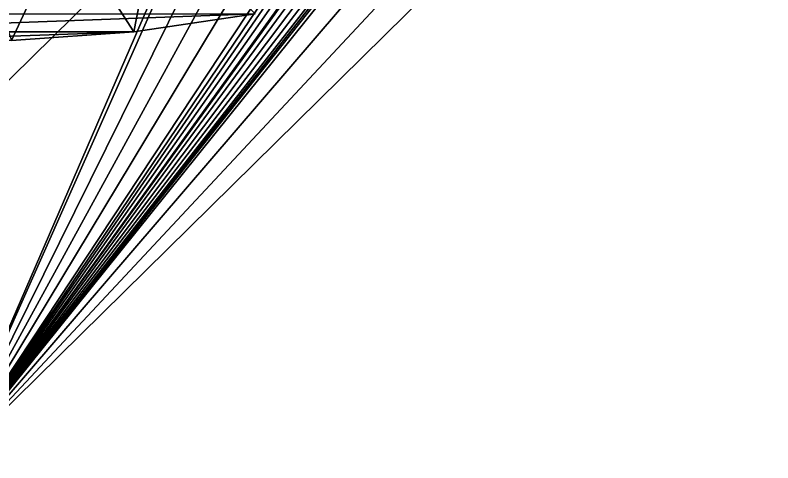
# Model space of a CAD drawing. Header units: metres. Extents: x -4.09 to 4.09, y -3.78 to 3.78.
# Drawn here: x 0.028 to 1.363, y -2.879 to -2.09 of the extents above; entities that cross this region are included whole.
import ezdxf

# ---------------------------------------------------------------- set-up
doc = ezdxf.new("R2010")
doc.units = ezdxf.units.M

msp = doc.modelspace()

# ---------------------------------------------------------------- linework, layer by layer
at = {"layer": 'statue_1', "color": 253}
for points in [[(-0.086352, -2.879025, 19.910021), (1.526577, 0.753905, 20.277493), (-2.247724, -0.650978, 19.720924)], [(1.640878, 0.613379, 20.286522), (1.526577, 0.753905, 20.277493), (-0.086352, -2.879025, 19.910021)], [(1.743586, 0.464174, 20.293655), (1.640878, 0.613379, 20.286522), (-0.086352, -2.879025, 19.910021)], [(1.834074, 0.307261, 20.298851), (1.743586, 0.464174, 20.293655), (-0.086352, -2.879025, 19.910021)], [(1.911653, 0.143706, 20.302067), (1.834074, 0.307261, 20.298851), (-0.086352, -2.879025, 19.910021)], [(1.975884, -0.025395, 20.303288), (1.911653, 0.143706, 20.302067), (-0.086352, -2.879025, 19.910021)], [(2.026267, -0.198882, 20.3025), (1.975884, -0.025395, 20.303288), (-0.086352, -2.879025, 19.910021)], [(2.062487, -0.37566, 20.299711), (2.026267, -0.198882, 20.3025), (-0.086352, -2.879025, 19.910021)], [(2.084357, -0.554474, 20.294941), (2.062487, -0.37566, 20.299711), (-0.086352, -2.879025, 19.910021)], [(2.091626, -0.734165, 20.288219), (2.084357, -0.554474, 20.294941), (-0.086352, -2.879025, 19.910021)], [(-0.086352, -2.879025, 19.910021), (1.032591, -1.485642, 18.451113), (2.091626, -0.734165, 20.288219)], [(0.972746, -1.544547, 18.440723), (1.032591, -1.485642, 18.451113), (-0.086352, -2.879025, 19.910021)], [(0.913778, -1.600099, 18.41622), (0.972746, -1.544547, 18.440723), (-0.086352, -2.879025, 19.910021)], [(0.857443, -1.650607, 18.378326), (0.913778, -1.600099, 18.41622), (-0.086352, -2.879025, 19.910021)], [(0.805431, -1.694597, 18.328161), (0.857443, -1.650607, 18.378326), (-0.086352, -2.879025, 19.910021)], [(0.759184, -1.730786, 18.267206), (0.805431, -1.694597, 18.328161), (-0.086352, -2.879025, 19.910021)], [(0.720207, -1.758077, 18.197262), (0.759184, -1.730786, 18.267206), (-0.086352, -2.879025, 19.910021)], [(0.689501, -1.775686, 18.120394), (0.720207, -1.758077, 18.197262), (-0.086352, -2.879025, 19.910021)], [(0.66807, -1.783049, 18.038872), (0.689501, -1.775686, 18.120394), (-0.086352, -2.879025, 19.910021)], [(0.656539, -1.78001, 17.955105), (0.66807, -1.783049, 18.038872), (-0.086352, -2.879025, 19.910021)], [(0.346098, -1.879678, 16.732563), (0.656539, -1.78001, 17.955105), (-0.086352, -2.879025, 19.910021)], [(-0.086352, -2.305517, 16.657473), (-0.518739, -1.879678, 16.732563), (0.346098, -1.879678, 16.732563)], [(0.346098, -1.879678, 16.732563), (-0.086352, -2.879025, 19.910021), (-0.086352, -2.305517, 16.657473)], [(0.115993, -1.931408, 0.699304), (0.237124, -2.11934, 0.543128), (0.277104, -1.914802, 0.699304)], [(0.450811, -2.087882, 0.543128), (0.277104, -1.914802, 0.699304), (0.237124, -2.11934, 0.543128)], [(0.115993, -1.931408, 0.699304), (-0.045808, -1.938552, 0.699304), (0.021682, -2.1351, 0.543128)], [(0.237124, -2.11934, 0.543128), (0.115993, -1.931408, 0.699304), (0.021682, -2.1351, 0.543128)], [(-0.409765, -2.11934, 0.043246), (-0.623452, -2.087882, 0.043246), (0.450811, -2.087882, 0.043246)], [(0.237124, -2.11934, 0.043246), (-0.409765, -2.11934, 0.043246), (0.450811, -2.087882, 0.043246)], [(0.450811, -2.087882, 0.043246), (0.450811, -2.087882, 0.543128), (0.237124, -2.11934, 0.043246)], [(0.237124, -2.11934, 0.543128), (0.237124, -2.11934, 0.043246), (0.450811, -2.087882, 0.543128)], [(-0.194324, -2.1351, 0.043246), (-0.409765, -2.11934, 0.043246), (0.237124, -2.11934, 0.043246)], [(0.021682, -2.1351, 0.043246), (-0.194324, -2.1351, 0.043246), (0.237124, -2.11934, 0.043246)], [(0.237124, -2.11934, 0.543128), (0.021682, -2.1351, 0.543128), (0.021682, -2.1351, 0.043246)], [(0.237124, -2.11934, 0.043246), (0.237124, -2.11934, 0.543128), (0.021682, -2.1351, 0.043246)]]:
    msp.add_3dface(points, dxfattribs=at)

doc.saveas('drawing.dxf')
